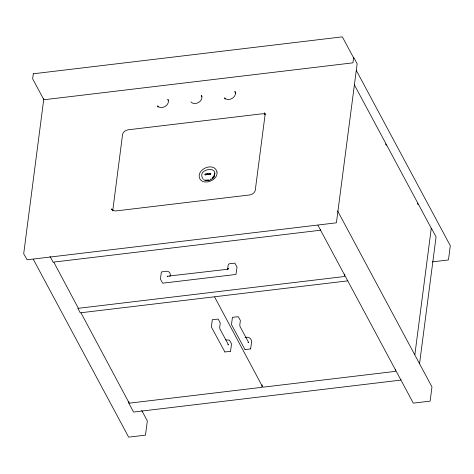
<?xml version="1.0" encoding="UTF-8"?>
<svg xmlns="http://www.w3.org/2000/svg" width="474" height="474" viewBox="0 0 474 474"><rect width="100%" height="100%" fill="white"/><g stroke="black" fill="none" stroke-linecap="round" stroke-linejoin="round"><path stroke-width="0.71" d="M214.923 173.182L214.124 176.381L212.471 178.354M112.753 210.646L122.553 134.604C122.932 132.086 125.515 130.202 128.187 129.799L262.098 113.796L263.899 113.867L265.345 114.566M43.827 98.722L23.7 253.744L27.089 259.793L336.41 222.816L357.147 63.8L354.031 57.982M53.906 262.353L78.358 308.307L344.527 276.502L344.847 274.049M77.89 308.307L80.254 312.828L347.412 280.904L347.78 280.365M81.066 313.006L129.224 403.173L261.814 387.329L262.134 384.876M128.946 401.745L128.768 403.084L133.555 412.042L400.524 380.142L401.004 379.437M169.888 276.609C171.12 274.203 169.704 271.501 167.097 271.199L161.361 271.94L160.443 279.139L162.653 283.191L235.951 274.458L237.03 267.146L234.861 263.153L229.072 263.793L228.178 265.108L227.597 269.576L228.166 268.693L226.726 269.368L167.115 276.253L167.808 276.514M205.082 174.539L205.124 174.082L205.064 174.509M207.085 174.337L206.895 174.764L207.014 174.201L207.695 174.26M207.825 174.219L207.642 174.675L207.885 173.774M208.139 174.124L208.116 173.597L208.092 174.509M214.645 297.044L262.803 387.211L395.393 371.367L395.618 369.637M414.874 354.588L431.275 228.267L354.41 84.917M227.721 269.102L227.573 269.481L228.13 268.722M210.734 173.68L210.539 174.331L210.758 173.632M320.661 229.647L320.252 230.257L53.1 262.175L50.031 256.446M214.479 176.612L212.749 178.674M212.287 178.123C222.993 165.308 195.205 167.743 203.21 179.202M205.752 173.958L205.355 174.432L205.793 174.023M210.059 179.545L211.232 178.911M230.483 351.311L231.561 344.006L229.481 340.16L225.529 339.787M250.604 348.911L251.688 341.659C251.214 337.873 248.323 336.51 245.117 337.535M208.91 180.274L205.159 180.41M208.821 179.996L205.165 180.132M205.639 174.841C204.738 174.734 204.804 174.77 205.675 174.912M353.527 57.822L353.965 57.958M431.026 228.675L431.618 228.604L436.074 236.911L419.526 363.866M432.412 261.867L448.451 259.948L450.3 245.722L356.3 70.407M224.949 351.975L230.417 351.317M245.07 349.569L250.539 348.917M209.603 173.928L209.022 173.976L209.052 174.396L209.674 173.917M209.745 173.567L209.04 173.857L209.804 173.543M245.005 349.581L231.484 324.589L232.426 317.307L238.327 316.697L240.371 320.519L239.791 325.01L240.034 326.533L248.666 342.518L247.89 342.299M224.883 351.981L211.363 326.989L212.305 319.707L218.206 319.097L220.25 322.918L219.669 327.41L219.912 328.932L228.545 344.918L227.769 344.699M385.558 143.978L386.251 145.281M417.321 203.245L418.021 204.543M337.618 210.93L431.974 386.897L430.125 401.123L413.304 403.131L317.9 225.215M235.856 93.206L234.861 91.346C237.776 96.844 228.332 102.425 224.486 97.851L225.162 99.107M202.019 96.601L201.349 95.351C204.312 100.921 194.69 106.348 190.998 101.898M168.513 100.607L167.837 99.35C170.753 104.855 161.308 110.43 157.469 105.862L158.138 107.112M141.72 410.437L147.331 420.906L145.482 435.132L128.661 437.147L33.263 259.225M111.674 209.016L112.634 210.823M265.233 113.985L264.611 112.812L265.067 114.821L255.285 190.151C254.911 192.663 252.322 194.553 249.65 194.956L115.739 210.954L113.221 210.622L111.692 209.058L112.599 210.758M212.471 178.686A6.446 4.77 -28.2 0 1 211.469 179.433M210.355 180.037A6.446 4.77 -28.2 0 1 209.176 180.464M204.715 180.244A6.446 4.77 -28.2 0 1 203.879 179.711M217.003 172.021C218.247 181.767 199.145 186.892 199.163 175.469C199.957 167.358 214.728 162.712 217.003 172.021M208.673 174.302L207.873 174.497L208.673 174.302M210.006 173.922L209.864 174.408L210.42 173.952L210.059 173.531L210.592 173.555L210.065 173.887M33.299 73.784L32.647 78.803L43.886 99.765L352.934 62.841L353.586 57.816L342.346 36.854L33.299 73.784M206.006 174.201C205.633 175.019 207.345 173.336 206.006 174.201M206.735 174.077C205.449 175.421 206.788 174.598 206.735 174.077M207.144 173.863L207.097 174.219L207.144 173.863M209.656 174.225L208.838 174.402L209.656 174.225M228.166 268.693L227.751 269.013L228.184 268.687"/></g></svg>
